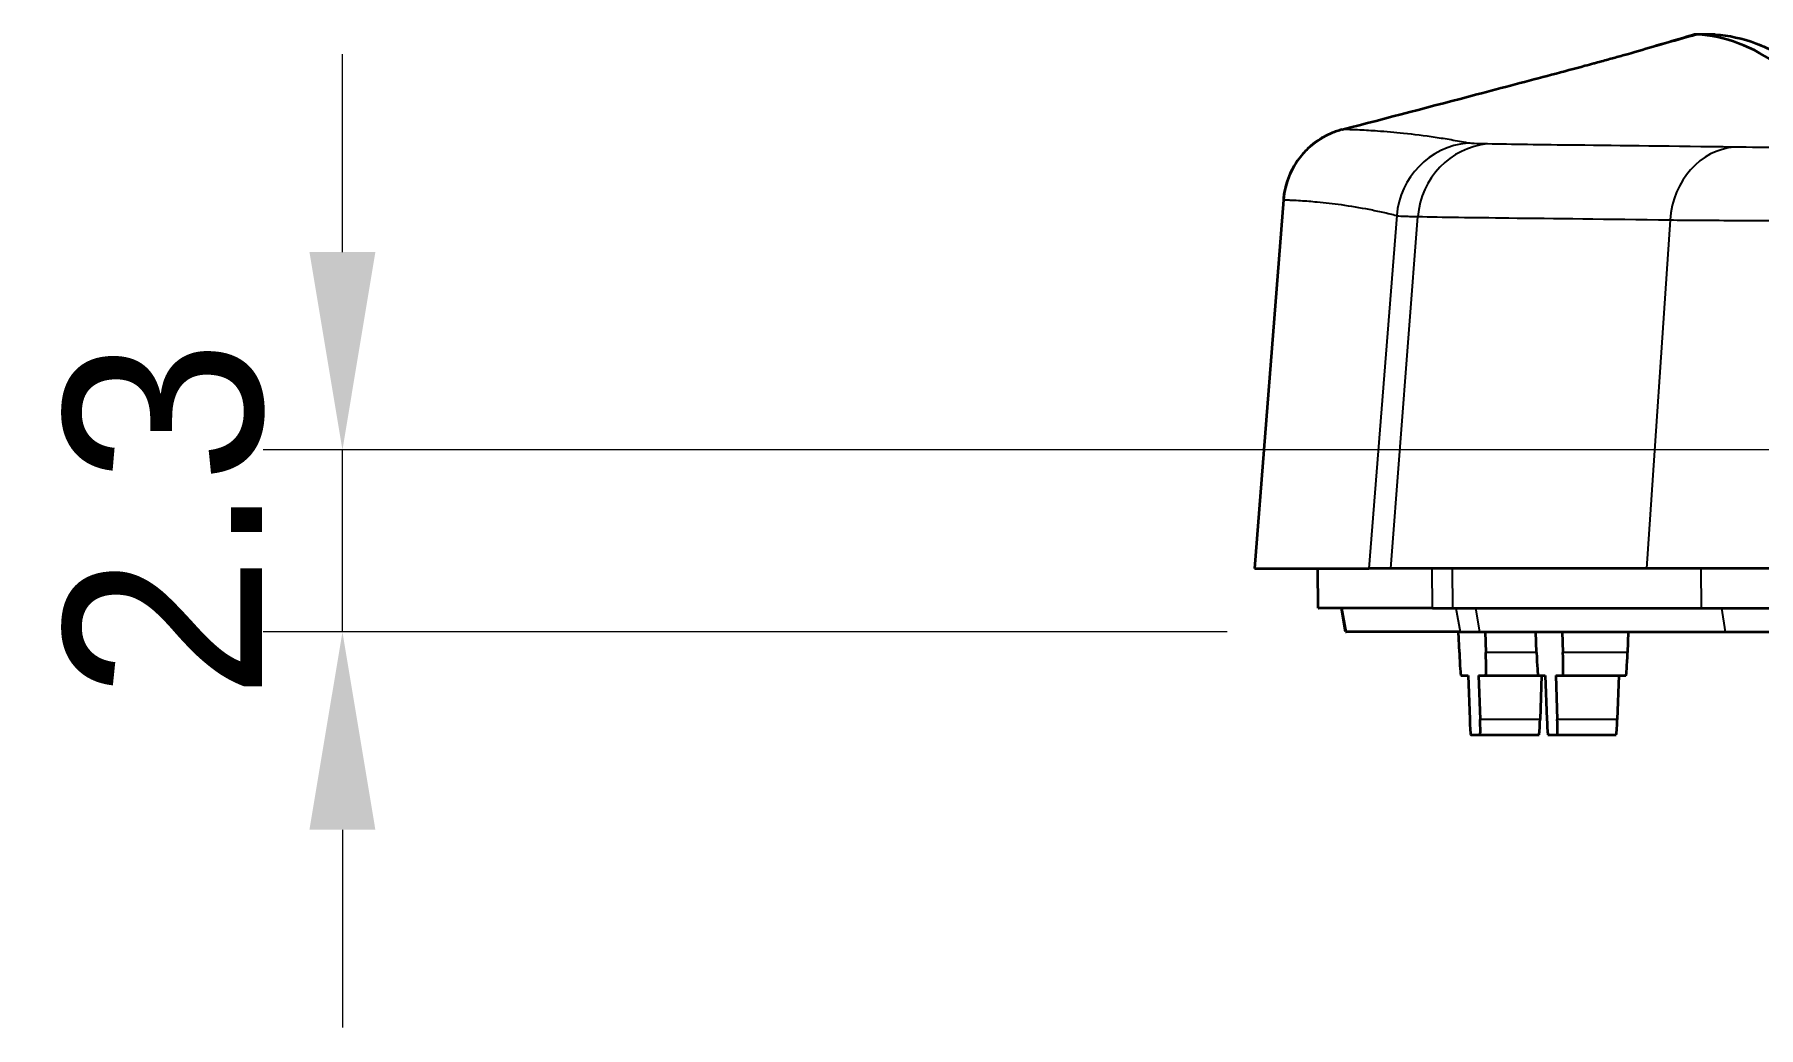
# Model space of a CAD drawing. Header units: millimetres. Extents: x 0 to 1594, y 0 to 281.
# Drawn here: x 876.94 to 898.72, y 106.17 to 118.72 of the extents above; entities that cross this region are included whole.
import ezdxf

# ---------------------------------------------------------------- set-up
doc = ezdxf.new("R2010")
doc.units = ezdxf.units.MM
doc.layers.get('Defpoints').update_dxf_attribs({"lineweight": 25})
for name, color, linetype, lineweight in [('Dimension (ISO)', 7, 'Continuous', 18), ('Visible (ISO)', 7, 'Continuous', 35), ('Visible Narrow (ISO)', 7, 'Continuous', 25)]:
    doc.layers.add(name, color=color, linetype=linetype, lineweight=lineweight)
doc.styles.add('Note Text (TK)', font='')
doc.styles.get('Note Text (TK)').set_extended_font_data('MS PGothic')
doc.dimstyles.new('Default - Method 1b (TK)', dxfattribs={"dimtxt": 2.5, "dimasz": 2.5, "dimexe": 1, "dimexo": 1.5, "dimgap": 1, "dimtad": 1, "dimtoh": 1, "dimrnd": 1e-08, "dimdsep": 46, "dimtxsty": 'Note Text (TK)', "dimcen": 0.09, "dimdle": 5, "dimclrd": 100, "dimclre": 100, "dimclrt": 7, "dimadec": 1, "dimazin": 1, "dimtfac": 1, "dimtmove": 0, "dimatfit": 3, "dimfxl": 0, "dimtolj": 1, "dimlwd": -1, "dimlwe": -1, "dimarcsym": 0})

# ---------------------------------------------------------------- blocks, each defined once
blk = doc.blocks.new('*D99')
at = {"layer": 'Defpoints', "color": 0, "transparency": 16777216}
for p in [(880.828, 113.47), (909.723, 113.47), (893.507, 111.17)]:
    blk.add_point(p, dxfattribs=at)
at = {"layer": 'Dimension (ISO)', "color": 100, "transparency": 16777216}
for p, q in [((880.828, 115.97), (880.828, 118.47)), ((908.223, 113.47), (879.828, 113.47)), ((880.828, 111.17), (880.828, 113.47)), ((892.007, 111.17), (879.828, 111.17)), ((880.828, 108.67), (880.828, 106.17))]:
    blk.add_line(p, q, dxfattribs=at)
for points in [[(880.411, 115.97), (881.244, 115.97), (880.828, 113.47)], [(880.411, 108.67), (881.244, 108.67), (880.828, 111.17)]]:
    blk.add_solid(points, dxfattribs=at)
at = {"layer": 'Dimension (ISO)', "color": 7, "transparency": 16777216, "insert": (878.578, 110.317), "char_height": 2.5, "attachment_point": 4, "rotation": 90, "style": 'Note Text (TK)'}
blk.add_mtext('\\A1;2.3', dxfattribs=at)

msp = doc.modelspace()

# ---------------------------------------------------------------- linework, layer by layer
at = {"layer": 'Visible (ISO)'}
for p, q in [((897.9415, 118.7202), (897.9033, 118.7202)), ((898.17, 118.7202), (897.9415, 118.7202)), ((892.7163, 116.6298), (892.3496, 111.9702)), ((892.3551, 111.9702), (892.3496, 111.9702)), ((892.3551, 111.9702), (893.7967, 111.9702)), ((893.1539, 111.4702), (893.1496, 111.9702)), ((894.0754, 111.9702), (893.7967, 111.9702)), ((897.302, 111.9702), (894.0754, 111.9702)), ((900.0964, 111.9702), (897.302, 111.9702)), ((893.1539, 111.4702), (893.159, 111.4702)), ((894.6007, 111.4702), (893.159, 111.4702)), ((893.5025, 111.1702), (893.4496, 111.4702)), ((894.6007, 111.4702), (894.8569, 111.4702)), ((894.8569, 111.4702), (897.9969, 111.4702)), ((897.9969, 111.4702), (900.3418, 111.4702)), ((893.5025, 111.1702), (893.5074, 111.1702)), ((894.949, 111.1702), (893.5074, 111.1702)), ((894.9396, 110.9097), (894.9302, 111.1702)), ((894.949, 111.1702), (895.1955, 111.1702)), ((895.1955, 111.1702), (898.2981, 111.1702)), ((895.2646, 111.1702), (895.2734, 110.9097)), ((895.9148, 110.9097), (895.9054, 111.1702)), ((896.2398, 111.1702), (896.2486, 110.9097)), ((897.0743, 111.1702), (897.0649, 110.9097)), ((898.2981, 111.1702), (900.4482, 111.1702)), ((894.9597, 110.6202), (895.05, 110.6202)), ((895.05, 110.6202), (895.0701, 110.0632)), ((895.1832, 110.6202), (895.202, 110.0632)), ((895.1832, 110.6202), (895.2735, 110.6202)), ((895.2735, 110.6202), (895.9349, 110.6202)), ((895.9349, 110.6202), (896.0252, 110.6202)), ((895.9793, 110.6202), (895.9592, 110.0632)), ((896.0252, 110.6202), (896.0453, 110.0632)), ((896.1584, 110.6202), (896.1772, 110.0632)), ((896.1584, 110.6202), (896.2487, 110.6202)), ((896.2487, 110.6202), (897.0448, 110.6202)), ((896.9545, 110.6202), (896.9344, 110.0632)), ((895.0834, 109.8702), (895.2021, 109.8702)), ((895.2021, 109.8702), (895.9458, 109.8702)), ((896.0587, 109.8702), (896.1773, 109.8702)), ((896.1773, 109.8702), (896.921, 109.8702))]:
    msp.add_line(p, q, dxfattribs=at)
for centre, major_axis, start_param, end_param in [((894.9492, 110.9202), (0.0105, -0.3), 4.746133, 6.2820227), ((895.263, 110.9202), (0.0105, -0.3), 6.2820227, 7.8179124), ((895.9244, 110.9202), (0.0105, -0.3), 4.746133, 6.2820227), ((896.2383, 110.9202), (0.0105, -0.3), 6.2820227, 7.8179124), ((897.0553, 110.9202), (-0.0105, -0.3), 0.0011626, 1.5370523), ((895.0765, 110.0702), (0.007, -0.2), 4.746133, 6.2820227), ((895.1951, 110.0702), (0.007, -0.2), 6.2820227, 7.8179124), ((895.9528, 110.0702), (-0.007, -0.2), 0.0011626, 1.5370523), ((896.0517, 110.0702), (0.007, -0.2), 4.746133, 6.2820227), ((896.1703, 110.0702), (0.007, -0.2), 6.2820227, 7.8179124), ((896.928, 110.0702), (-0.007, -0.2), 0.0011626, 1.5370523)]:
    msp.add_ellipse(centre, major_axis=major_axis, ratio=0.0332743, start_param=start_param, end_param=end_param, dxfattribs=at)
for points in [[(897.1557, 118.5006), (897.4049, 118.5738), (897.6541, 118.647), (897.9033, 118.7202)], [(897.9415, 118.7202), (897.9417, 118.7202), (897.9418, 118.7202), (897.9419, 118.7202)], [(897.0419, 118.468), (897.0872, 118.4807), (897.1242, 118.4913), (897.1557, 118.5006)], [(896.8899, 118.4254), (896.9405, 118.4396), (896.9912, 118.4538), (897.0419, 118.468)]]:
    msp.add_open_spline(points, degree=3, dxfattribs=at)
for points, knots in [([(900.0387, 117.2902), (899.9941, 117.348), (899.9493, 117.4038), (899.8851, 117.4821), (899.8655, 117.5057), (899.7671, 117.6227), (899.6894, 117.7103), (899.5888, 117.8156), (899.5662, 117.8387), (899.3635, 118.042), (899.1839, 118.1944), (898.6374, 118.5727), (898.2951, 118.6994), (897.9419, 118.7202)], [0.1156934, 0.1156934, 0.1156934, 0.1156934, 0.4719989, 0.4719989, 0.629162, 0.629162, 1.261938, 1.261938, 1.4447717, 1.4447717, 2.9147942, 2.9147942, 5.9313922, 5.9313922, 5.9313922, 5.9313922]), ([(898.17, 118.7202), (898.3431, 118.7097), (898.5162, 118.6718), (898.8624, 118.5413), (899.0355, 118.4487), (899.2085, 118.3288), (899.3813, 118.209), (899.554, 118.062), (899.8979, 117.7149), (900.0691, 117.5153), (900.2403, 117.289)], [-5.6883066, -5.6883066, -5.6883066, -5.6883066, -4.2834664, -4.2834664, -2.8786262, -2.8786262, -2.8786262, -1.4762002, -1.4762002, -0.085629, -0.085629, -0.085629, -0.085629]), ([(893.4604, 117.5189), (894.0273, 117.6672), (894.5997, 117.817), (895.4843, 118.0496), (895.8113, 118.1358), (896.2558, 118.2538), (896.3996, 118.2922), (896.5644, 118.3364), (896.6015, 118.3464), (896.6386, 118.3564), (896.6403, 118.3569), (896.643, 118.3576), (896.644, 118.3579), (896.7123, 118.3763), (896.7072, 118.375), (896.7928, 118.3984), (896.8438, 118.4125), (896.8899, 118.4254)], [0, 0, 0, 0, 0.17585656, 0.17585656, 0.27791543, 0.27791543, 0.33088898, 0.33088898, 0.34709302, 0.34709302, 0.34785193, 0.34785193, 0.34833507, 0.34833507, 0.37925979, 0.37925979, 0.44112083, 0.44112083, 0.44112083, 0.44112083]), ([(893.4604, 117.5189), (893.4493, 117.516), (893.4362, 117.5124), (893.403, 117.5022), (893.383, 117.4957), (893.3286, 117.4749), (893.2947, 117.4614), (893.1937, 117.4078), (893.1256, 117.373), (892.9839, 117.2377), (892.9404, 117.1909), (892.8337, 117.039), (892.7671, 116.9148), (892.7256, 116.7136), (892.7196, 116.6723), (892.7163, 116.6298)], [-0.135199883, -0.135199883, -0.135199883, -0.135199883, -0.134049346, -0.134049346, -0.132898809, -0.132898809, -0.131748272, -0.131748272, -0.1305977349, -0.1305977349, -0.1301685611, -0.1301685611, -0.1295887879, -0.1295887879, -0.1294471979, -0.1294471979, -0.1294471979, -0.1294471979])]:
    msp.add_open_spline(points, degree=3, knots=knots, dxfattribs=at)
at = {"layer": 'Visible Narrow (ISO)'}
for p, q in [((892.3551, 111.9702), (892.7217, 116.6306)), ((894.1477, 116.4321), (893.7967, 111.9702)), ((894.0754, 111.9702), (894.4156, 116.4188)), ((897.6016, 116.3762), (897.302, 111.9702)), ((893.159, 111.4702), (893.1547, 111.9702)), ((894.6007, 111.4702), (894.5963, 111.9702)), ((894.8569, 111.4702), (894.8527, 111.9702)), ((897.9969, 111.4702), (897.9932, 111.9702)), ((893.4545, 111.4702), (893.5074, 111.1702)), ((894.8961, 111.4702), (894.949, 111.1702)), ((895.1441, 111.4702), (895.1955, 111.1702)), ((898.2524, 111.4702), (898.2981, 111.1702)), ((895.9148, 110.9097), (895.2734, 110.9097)), ((897.0649, 110.9097), (896.2486, 110.9097)), ((895.9592, 110.0632), (895.202, 110.0632)), ((896.9344, 110.0632), (896.1772, 110.0632))]:
    msp.add_line(p, q, dxfattribs=at)
for centre, major_axis, ratio, start_param, end_param in [((893.718, 116.5521), (-0.1124, 0.9937), 0.9994277, 0.1434535, 1.3796701), ((895.1441, 116.3536), (0.3033, 0.9529), 0.9994182, 0.4076963, 1.8002509), ((895.3841, 116.3403), (0.0202, 0.9998), 0.9716559, 0.1108337, 1.5118979), ((898.4629, 116.2977), (0.0167, 0.9999), 0.8643278, 0.0738138, 1.5066511)]:
    msp.add_ellipse(centre, major_axis=major_axis, ratio=ratio, start_param=start_param, end_param=end_param, dxfattribs=at)
for points in [[(897.0419, 118.468), (897.3419, 118.5521), (897.6419, 118.6361), (897.9419, 118.7202)], [(893.4648, 117.5195), (893.4623, 117.5192), (893.4609, 117.519), (893.4604, 117.5189)], [(892.7163, 116.6298), (892.7163, 116.63), (892.7181, 116.6302), (892.7217, 116.6306)]]:
    msp.add_open_spline(points, degree=3, dxfattribs=at)
for points, knots in [([(895.0449, 117.3486), (895.009, 117.3572), (894.9749, 117.3622), (894.9058, 117.3748), (894.8713, 117.3809), (894.7685, 117.3984), (894.7005, 117.4092), (894.4981, 117.4391), (894.3656, 117.4556), (894.1232, 117.4811), (894.0128, 117.4908), (893.8292, 117.5039), (893.7551, 117.5083), (893.6452, 117.5136), (893.6088, 117.5152), (893.5544, 117.5172), (893.5363, 117.5178), (893.5002, 117.5189), (893.4819, 117.5213), (893.4648, 117.5195)], [-4.3273292, -4.3273292, -4.3273292, -4.3273292, -4.0600479, -4.0600479, -3.7926588, -3.7926588, -3.2576747, -3.2576747, -2.1870694, -2.1870694, -1.2659981, -1.2659981, -0.632999, -0.632999, -0.3164995, -0.3164995, -0.1582498, -0.1582498, 0, 0, 0, 0]), ([(895.2968, 117.3362), (895.2254, 117.3375), (895.168, 117.3392), (895.084, 117.3433), (895.0569, 117.3457), (895.0449, 117.3486)], [-0.17787946, -0.17787946, -0.17787946, -0.17787946, -0.08893973, -0.08893973, 0, 0, 0, 0]), ([(898.4158, 117.2959), (897.6403, 117.3081), (896.9749, 117.314), (895.9707, 117.3257), (895.5948, 117.3307), (895.2968, 117.3362)], [-0.82696638, -0.82696638, -0.82696638, -0.82696638, -0.37148818, -0.37148818, 0, 0, 0, 0]), ([(900.0379, 117.29), (899.6996, 117.2894), (899.3848, 117.2896), (898.8363, 117.2915), (898.6014, 117.293), (898.4158, 117.2959)], [-0.2200099, -0.2200099, -0.2200099, -0.2200099, -0.10901709, -0.10901709, 0, 0, 0, 0]), ([(892.7217, 116.6306), (892.7394, 116.6326), (892.7568, 116.6299), (892.7918, 116.6285), (892.8093, 116.6278), (892.8619, 116.6253), (892.8969, 116.6234), (893.0018, 116.6168), (893.0716, 116.6113), (893.243, 116.5953), (893.3443, 116.5835), (893.5631, 116.5531), (893.6804, 116.5335), (893.8561, 116.4993), (893.9145, 116.4871), (894.0021, 116.4675), (894.0312, 116.4608), (894.0895, 116.4469), (894.1187, 116.4413), (894.1477, 116.4321)], [0, 0, 0, 0, 0.1582498, 0.1582498, 0.3164995, 0.3164995, 0.632999, 0.632999, 1.2659981, 1.2659981, 2.1870694, 2.1870694, 3.2576747, 3.2576747, 3.7926588, 3.7926588, 4.0600479, 4.0600479, 4.3273292, 4.3273292, 4.3273292, 4.3273292]), ([(894.1477, 116.4321), (894.1585, 116.429), (894.1863, 116.4264), (894.2757, 116.422), (894.3374, 116.4202), (894.4156, 116.4188)], [0, 0, 0, 0, 0.08893973, 0.08893973, 0.17787946, 0.17787946, 0.17787946, 0.17787946]), ([(894.4156, 116.4188), (894.7184, 116.4129), (895.1022, 116.4076), (896.1291, 116.3951), (896.8115, 116.3889), (897.6016, 116.3762)], [0, 0, 0, 0, 0.37148818, 0.37148818, 0.82696638, 0.82696638, 0.82696638, 0.82696638]), ([(897.6016, 116.3762), (897.8342, 116.3732), (898.1274, 116.3716), (898.8148, 116.3696), (899.2091, 116.3694), (899.6332, 116.37)], [0, 0, 0, 0, 0.10901709, 0.10901709, 0.2195798, 0.2195798, 0.2195798, 0.2195798])]:
    msp.add_open_spline(points, degree=3, knots=knots, dxfattribs=at)

# ---------------------------------------------------------------- dimensions: what is measured, and where the dimension line sits
at = {"layer": 'Dimension (ISO)', "color": 100, "true_color": 0x00ff3f}
dim = msp.add_linear_dim(base=(880.8276, 113.4702), p1=(893.5074, 111.1702), p2=(909.7235, 113.4702), angle=270, dimstyle='Default - Method 1b (TK)', override={"dimgap": 1, "dimtoh": 0, "dimdec": 2, "dimtol": 0, "dimlim": 0, "dimtp": 0, "dimtm": 0, "dimtdec": 2, "dimtofl": 1, "dimatfit": 1}, dxfattribs=at)
dim.commit()
dim.dimension.update_dxf_attribs({"geometry": '*D99', "text_midpoint": (880.8276, 112.3202), "dimtype": 160})

doc.saveas('drawing.dxf')
